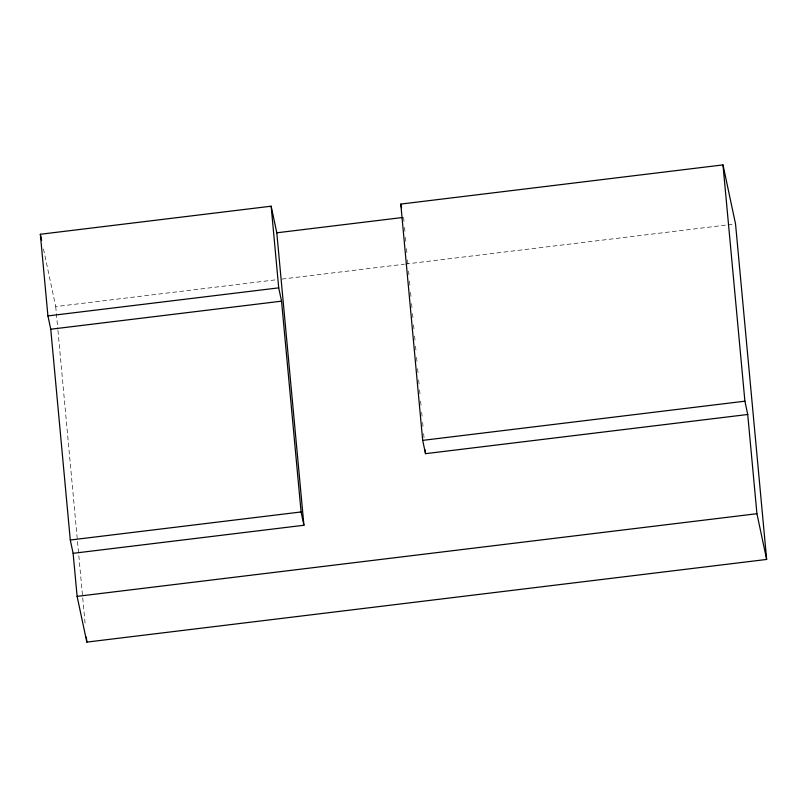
<?xml version="1.0" encoding="UTF-8"?>
<svg xmlns="http://www.w3.org/2000/svg" width="807" height="807" viewBox="0 0 807 807"><rect width="100%" height="100%" fill="white"/><g stroke="black" fill="none" stroke-linecap="round" stroke-linejoin="round"><path stroke-width="0.61" stroke-dasharray="4.04 3.03" d="M43.477 248.97L55.723 306.589L276.912 279.696M281.915 279.091L404.378 264.202M405.628 264.05L726.794 224.992M728.045 224.84L734.289 224.084M403.611 217.376L404.075 222.379M404.539 227.382L405.003 232.386M405.467 237.379L406.042 243.633M406.506 248.637L406.97 253.64M407.555 259.884L408.009 264.888M408.594 271.142L408.937 274.884M409.522 281.139L409.986 286.142M410.561 292.386L411.146 298.64M411.61 303.644L412.074 308.647M412.538 313.641L413.113 319.895M413.577 324.898L414.152 331.142M414.616 336.146L415.08 341.149M415.544 346.153L416.13 352.397M416.594 357.4L417.169 363.654M417.633 368.658L418.097 373.651M418.682 379.905L419.146 384.909M419.61 389.902L420.074 394.905M420.649 401.16L421.113 406.163M421.688 412.407L422.041 416.16M422.616 422.414L423.201 428.658M423.665 433.662L424.129 438.665M55.723 306.589L57.811 329.125M57.933 330.376L85.32 625.828"/><path stroke-width="1.21" d="M40.35 234.262L271.152 206.199L276.801 232.799L303.916 525.256L73.124 553.32L70.29 540.014L50.75 329.226L47.926 315.92L40.35 234.262L41.651 240.395M766.65 559.443L756.926 513.706L747.726 414.485L425.521 453.665L422.686 440.37L400.786 204.08L722.991 164.9L735.54 223.932L766.65 559.443L86.833 642.1L77.109 596.363L73.124 553.32M276.801 232.799L402.37 217.527M47.926 315.92L278.718 287.857L281.542 301.162L301.092 511.951L303.916 525.256M50.75 329.226L281.542 301.162M422.686 440.37L744.901 401.19L747.726 414.485M70.29 540.014L301.092 511.951M77.109 596.363L756.926 513.706M400.786 204.08L401.553 207.712M722.991 164.9L744.901 401.19M425.168 449.913L425.521 453.665M271.152 206.199L278.718 287.857M86.369 637.086L86.833 642.1"/></g></svg>
